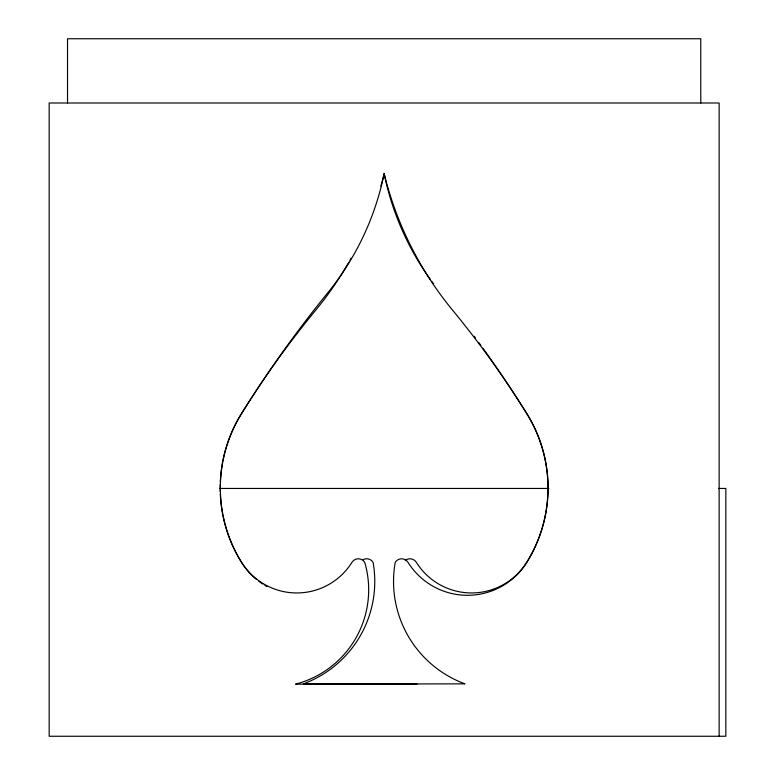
<?xml version="1.0" encoding="UTF-8"?>
<svg xmlns="http://www.w3.org/2000/svg" width="775" height="775" viewBox="0 0 775 775"><rect width="100%" height="100%" fill="white"/><g stroke="black" fill="none" stroke-linecap="round" stroke-linejoin="round"><path stroke-width="1.16" d="M219.848 488.453L548.913 488.453M718.57 488.453L725.836 488.453L725.836 736.25L49.164 736.25L49.164 102.997L719.132 102.997L719.132 736.25M417.115 684.044L303.374 683.85A109.081 109.081 0 0 0 373.066 562.282A7.498 7.498 0 0 0 363.049 559.686M700.774 102.997L700.774 38.75L67.522 38.75L67.522 102.997M222.832 515.084A140.662 140.662 0 0 0 241.422 562.282A70.021 70.021 0 0 0 256.147 579.158M222.609 513.922A140.662 140.662 0 0 1 220.323 493.898M220.236 491.524A140.662 140.662 0 0 1 220.236 484.414M220.323 482.04A140.662 140.662 0 0 1 222.609 462.026M222.832 460.863A140.662 140.662 0 0 1 241.422 413.656A964.449 964.449 0 0 1 315.725 310.174A343.499 343.499 0 0 0 348.808 262.221M266.871 586.501A70.021 70.021 0 0 1 264.827 585.319M262.812 584.059A70.021 70.021 0 0 1 258.927 581.357M405.267 560.393A7.498 7.498 0 0 1 416.33 562.282A65.013 65.013 0 0 0 526.729 562.282A140.662 140.662 0 0 0 526.729 413.656A1181.507 1181.507 0 0 0 485.489 351.802M474.242 336.302A1181.507 1181.507 0 0 1 475.579 338.113M478.902 342.657A1181.507 1181.507 0 0 1 480.887 345.398M482.864 348.14A1181.507 1181.507 0 0 1 484.83 350.881M433.622 283.931A276.132 276.132 0 0 1 431.646 281.257M430.348 279.455A276.132 276.132 0 0 1 384.148 173.658A276.132 276.132 0 0 1 327.864 292.659A1181.507 1181.507 0 0 0 241.568 413.656A140.662 140.662 0 0 0 241.568 562.282A65.013 65.013 0 0 0 351.976 562.282A7.498 7.498 0 0 1 364.715 562.282A97.437 97.437 0 0 1 295.527 684.141L464.932 683.85A109.081 109.081 0 0 1 395.24 562.282A7.498 7.498 0 0 1 407.979 562.282A70.021 70.021 0 0 0 526.874 562.282A140.662 140.662 0 0 0 526.874 413.656A964.449 964.449 0 0 0 452.581 310.174A343.499 343.499 0 0 1 384.148 173.658A343.499 343.499 0 0 1 380.864 186.068M351.094 258.153A343.499 343.499 0 0 1 349.961 260.197"/></g></svg>
